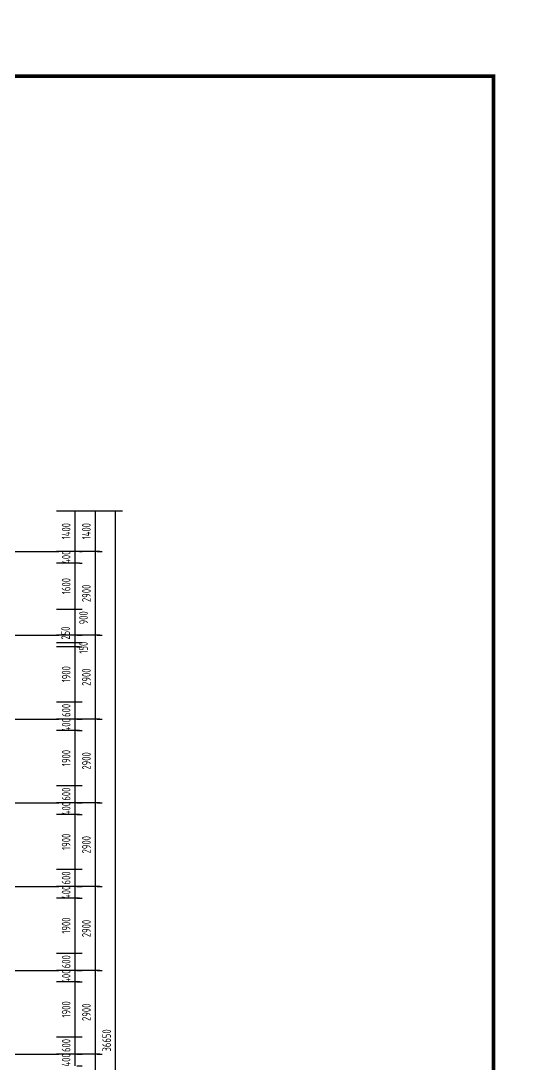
# Model space of a CAD drawing. Extents: x -726032 to 135930, y -151624 to 587044.
# Drawn here: x -355927 to -338278, y 241564 to 277673 of the extents above; entities that cross this region are included whole.
import ezdxf

# ---------------------------------------------------------------- set-up
doc = ezdxf.new("R2010")
doc.units = 0
doc.header["$LTSCALE"] = 1000
doc.header["$MEASUREMENT"] = 0
doc.linetypes.add('DOTE', pattern=[2.42, 2, -0.2, 0.02, -0.2])
doc.layers.get('DEFPOINTS').update_dxf_attribs({"color": 1, "linetype": 'CONTINUOUS'})
for name, color, linetype in [('DOTE', 8, 'DOTE'), ('PUB_DIM', 245, 'CONTINUOUS'), ('PUB_TITLE', 1, 'CONTINUOUS')]:
    doc.layers.add(name, color=color, linetype=linetype)
doc.styles.add('DIM_FONT', font='isocp.shx', dxfattribs={"width": 0.8})
doc.dimstyles.new('DIMN', dxfattribs={"dimtxt": 300, "dimasz": 1, "dimexe": 250, "dimexo": 300, "dimgap": 150, "dimtad": 1, "dimdec": 0, "dimzin": 0, "dimdsep": 46, "dimtxsty": 'DIM_FONT', "dimcen": 0.09, "dimclrt": 142, "dimadec": 0, "dimazin": 0, "dimtfac": 1, "dimtdec": 0, "dimtix": 1, "dimtmove": 2, "dimatfit": 3, "dimfxl": 1, "dimtolj": 1, "dimtzin": 0, "dimarcsym": 0})

# ---------------------------------------------------------------- blocks, each defined once
blk = doc.blocks.new('*D4208')
at = {"layer": 'DEFPOINTS', "color": 0, "transparency": 16777216}
for p in [(-352888, 260709), (-352888, 224059), (-352661, 224059)]:
    blk.add_point(p, dxfattribs=at)
at = {"layer": 'PUB_DIM', "color": 0, "lineweight": -2, "transparency": 16777216}
for p, q in [((-352661, 260708), (-352661, 224060)), ((-352588, 260709), (-352411, 260709)), ((-352588, 224059), (-352411, 224059))]:
    blk.add_line(p, q, dxfattribs=at)
at = {"layer": 'PUB_DIM', "color": 0, "transparency": 16777216}
for points in [[(-352662, 260708), (-352661, 260708), (-352661, 260709)], [(-352662, 224060), (-352661, 224060), (-352661, 224059)]]:
    blk.add_solid(points, dxfattribs=at)
at = {"layer": 'PUB_DIM', "color": 142, "transparency": 16777216, "insert": (-352961, 242384), "char_height": 300, "attachment_point": 5, "rotation": 90, "style": 'DIM_FONT'}
blk.add_mtext('\\A1;36650', dxfattribs=at)
blk = doc.blocks.new('*D4248')
at = {"layer": 'DEFPOINTS', "color": 0, "transparency": 16777216}
for p in [(-353588, 241909), (-353588, 239009), (-353361, 239009)]:
    blk.add_point(p, dxfattribs=at)
at = {"layer": 'PUB_DIM', "color": 0, "lineweight": -2, "transparency": 16777216}
for p, q in [((-353361, 241908), (-353361, 239010)), ((-353288, 241909), (-353111, 241909)), ((-353288, 239009), (-353111, 239009))]:
    blk.add_line(p, q, dxfattribs=at)
at = {"layer": 'PUB_DIM', "color": 0, "transparency": 16777216}
for points in [[(-353362, 241908), (-353361, 241908), (-353361, 241909)], [(-353362, 239010), (-353361, 239010), (-353361, 239009)]]:
    blk.add_solid(points, dxfattribs=at)
at = {"layer": 'PUB_DIM', "color": 142, "transparency": 16777216, "insert": (-353661, 240459), "char_height": 300, "attachment_point": 5, "rotation": 90, "style": 'DIM_FONT'}
blk.add_mtext('\\A1;2900', dxfattribs=at)
blk = doc.blocks.new('*D4259')
at = {"layer": 'DEFPOINTS', "color": 0, "transparency": 16777216}
for p in [(-354199, 258909), (-354199, 257309), (-354061, 257309)]:
    blk.add_point(p, dxfattribs=at)
at = {"layer": 'PUB_DIM', "color": 0, "lineweight": -2, "transparency": 16777216}
for p, q in [((-354061, 258908), (-354061, 257310)), ((-353899, 258909), (-353811, 258909)), ((-353899, 257309), (-353811, 257309))]:
    blk.add_line(p, q, dxfattribs=at)
at = {"layer": 'PUB_DIM', "color": 0, "transparency": 16777216}
for points in [[(-354062, 258908), (-354061, 258908), (-354061, 258909)], [(-354062, 257310), (-354061, 257310), (-354061, 257309)]]:
    blk.add_solid(points, dxfattribs=at)
at = {"layer": 'PUB_DIM', "color": 142, "transparency": 16777216, "insert": (-354361, 258109), "char_height": 300, "attachment_point": 5, "rotation": 90, "style": 'DIM_FONT'}
blk.add_mtext('\\A1;1600', dxfattribs=at)
blk = doc.blocks.new('*D4258')
at = {"layer": 'DEFPOINTS', "color": 0, "transparency": 16777216}
for p in [(-353588, 259309), (-353588, 256409), (-353361, 256409)]:
    blk.add_point(p, dxfattribs=at)
at = {"layer": 'PUB_DIM', "color": 0, "lineweight": -2, "transparency": 16777216}
for p, q in [((-353361, 259308), (-353361, 256410)), ((-353288, 259309), (-353111, 259309)), ((-353288, 256409), (-353111, 256409))]:
    blk.add_line(p, q, dxfattribs=at)
at = {"layer": 'PUB_DIM', "color": 0, "transparency": 16777216}
for points in [[(-353362, 259308), (-353361, 259308), (-353361, 259309)], [(-353362, 256410), (-353361, 256410), (-353361, 256409)]]:
    blk.add_solid(points, dxfattribs=at)
at = {"layer": 'PUB_DIM', "color": 142, "transparency": 16777216, "insert": (-353661, 257859), "char_height": 300, "attachment_point": 5, "rotation": 90, "style": 'DIM_FONT'}
blk.add_mtext('\\A1;2900', dxfattribs=at)
blk = doc.blocks.new('*D4256')
at = {"layer": 'DEFPOINTS', "color": 0, "transparency": 16777216}
for p in [(-354288, 256159), (-354288, 256009), (-354061, 256009)]:
    blk.add_point(p, dxfattribs=at)
at = {"layer": 'PUB_DIM', "color": 0, "lineweight": -2, "transparency": 16777216}
for p, q in [((-354061, 256160), (-354061, 256161)), ((-354061, 256159), (-354061, 256009)), ((-353988, 256159), (-353811, 256159)), ((-354061, 256008), (-354061, 256007)), ((-353988, 256009), (-353811, 256009))]:
    blk.add_line(p, q, dxfattribs=at)
at = {"layer": 'PUB_DIM', "color": 0, "transparency": 16777216}
for points in [[(-354062, 256160), (-354061, 256160), (-354061, 256159)], [(-354062, 256008), (-354061, 256008), (-354061, 256009)]]:
    blk.add_solid(points, dxfattribs=at)
at = {"layer": 'PUB_DIM', "color": 142, "transparency": 16777216, "insert": (-353761, 255978), "char_height": 300, "attachment_point": 5, "rotation": 90, "style": 'DIM_FONT'}
blk.add_mtext('\\A1;150', dxfattribs=at)
blk = doc.blocks.new('*D4255')
at = {"layer": 'DEFPOINTS', "color": 0, "transparency": 16777216}
for p in [(-354199, 257309), (-354199, 256409), (-354061, 256409)]:
    blk.add_point(p, dxfattribs=at)
at = {"layer": 'PUB_DIM', "color": 0, "lineweight": -2, "transparency": 16777216}
for p, q in [((-354061, 257308), (-354061, 256410)), ((-353899, 257309), (-353811, 257309)), ((-353899, 256409), (-353811, 256409))]:
    blk.add_line(p, q, dxfattribs=at)
at = {"layer": 'PUB_DIM', "color": 0, "transparency": 16777216}
for points in [[(-354062, 257308), (-354061, 257308), (-354061, 257309)], [(-354062, 256410), (-354061, 256410), (-354061, 256409)]]:
    blk.add_solid(points, dxfattribs=at)
at = {"layer": 'PUB_DIM', "color": 142, "transparency": 16777216, "insert": (-353761, 257011), "char_height": 300, "attachment_point": 5, "rotation": 90, "style": 'DIM_FONT'}
blk.add_mtext('\\A1;900', dxfattribs=at)
blk = doc.blocks.new('*D4250')
at = {"layer": 'DEFPOINTS', "color": 0, "transparency": 16777216}
for p in [(-354288, 244409), (-354288, 242509), (-354061, 242509)]:
    blk.add_point(p, dxfattribs=at)
at = {"layer": 'PUB_DIM', "color": 0, "lineweight": -2, "transparency": 16777216}
for p, q in [((-354061, 244408), (-354061, 242510)), ((-353988, 244409), (-353811, 244409)), ((-353988, 242509), (-353811, 242509))]:
    blk.add_line(p, q, dxfattribs=at)
at = {"layer": 'PUB_DIM', "color": 0, "transparency": 16777216}
for points in [[(-354062, 244408), (-354061, 244408), (-354061, 244409)], [(-354062, 242510), (-354061, 242510), (-354061, 242509)]]:
    blk.add_solid(points, dxfattribs=at)
at = {"layer": 'PUB_DIM', "color": 142, "transparency": 16777216, "insert": (-354361, 243459), "char_height": 300, "attachment_point": 5, "rotation": 90, "style": 'DIM_FONT'}
blk.add_mtext('\\A1;1900', dxfattribs=at)
blk = doc.blocks.new('*D4249')
at = {"layer": 'DEFPOINTS', "color": 0, "transparency": 16777216}
for p in [(-354288, 242509), (-354288, 241909), (-354061, 241909)]:
    blk.add_point(p, dxfattribs=at)
at = {"layer": 'PUB_DIM', "color": 0, "lineweight": -2, "transparency": 16777216}
for p, q in [((-354061, 242510), (-354061, 242511)), ((-354061, 242509), (-354061, 241909)), ((-353988, 242509), (-353811, 242509)), ((-354061, 241908), (-354061, 241907)), ((-353988, 241909), (-353811, 241909))]:
    blk.add_line(p, q, dxfattribs=at)
at = {"layer": 'PUB_DIM', "color": 0, "transparency": 16777216}
for points in [[(-354062, 242510), (-354061, 242510), (-354061, 242509)], [(-354062, 241908), (-354061, 241908), (-354061, 241909)]]:
    blk.add_solid(points, dxfattribs=at)
at = {"layer": 'PUB_DIM', "color": 142, "transparency": 16777216, "insert": (-354361, 242209), "char_height": 300, "attachment_point": 5, "rotation": 90, "style": 'DIM_FONT'}
blk.add_mtext('\\A1;600', dxfattribs=at)
blk = doc.blocks.new('*D4244')
at = {"layer": 'DEFPOINTS', "color": 0, "transparency": 16777216}
for p in [(-354288, 241909), (-354288, 241509), (-354061, 241509)]:
    blk.add_point(p, dxfattribs=at)
at = {"layer": 'PUB_DIM', "color": 0, "lineweight": -2, "transparency": 16777216}
for p, q in [((-354061, 241910), (-354061, 241911)), ((-354061, 241909), (-354061, 241509)), ((-353988, 241909), (-353811, 241909)), ((-354061, 241508), (-354061, 241507)), ((-353988, 241509), (-353811, 241509))]:
    blk.add_line(p, q, dxfattribs=at)
at = {"layer": 'PUB_DIM', "color": 0, "transparency": 16777216}
for points in [[(-354062, 241910), (-354061, 241910), (-354061, 241909)], [(-354062, 241508), (-354061, 241508), (-354061, 241509)]]:
    blk.add_solid(points, dxfattribs=at)
at = {"layer": 'PUB_DIM', "color": 142, "transparency": 16777216, "insert": (-354361, 241709), "char_height": 300, "attachment_point": 5, "rotation": 90, "style": 'DIM_FONT'}
blk.add_mtext('\\A1;400', dxfattribs=at)
blk = doc.blocks.new('*D4240')
at = {"layer": 'DEFPOINTS', "color": 0, "transparency": 16777216}
for p in [(-354288, 247309), (-354288, 245409), (-354061, 245409)]:
    blk.add_point(p, dxfattribs=at)
at = {"layer": 'PUB_DIM', "color": 0, "lineweight": -2, "transparency": 16777216}
for p, q in [((-354061, 247308), (-354061, 245410)), ((-353988, 247309), (-353811, 247309)), ((-353988, 245409), (-353811, 245409))]:
    blk.add_line(p, q, dxfattribs=at)
at = {"layer": 'PUB_DIM', "color": 0, "transparency": 16777216}
for points in [[(-354062, 247308), (-354061, 247308), (-354061, 247309)], [(-354062, 245410), (-354061, 245410), (-354061, 245409)]]:
    blk.add_solid(points, dxfattribs=at)
at = {"layer": 'PUB_DIM', "color": 142, "transparency": 16777216, "insert": (-354361, 246359), "char_height": 300, "attachment_point": 5, "rotation": 90, "style": 'DIM_FONT'}
blk.add_mtext('\\A1;1900', dxfattribs=at)
blk = doc.blocks.new('*D4239')
at = {"layer": 'DEFPOINTS', "color": 0, "transparency": 16777216}
for p in [(-354288, 245409), (-354288, 244809), (-354061, 244809)]:
    blk.add_point(p, dxfattribs=at)
at = {"layer": 'PUB_DIM', "color": 0, "lineweight": -2, "transparency": 16777216}
for p, q in [((-354061, 245410), (-354061, 245411)), ((-354061, 245409), (-354061, 244809)), ((-353988, 245409), (-353811, 245409)), ((-354061, 244808), (-354061, 244807)), ((-353988, 244809), (-353811, 244809))]:
    blk.add_line(p, q, dxfattribs=at)
at = {"layer": 'PUB_DIM', "color": 0, "transparency": 16777216}
for points in [[(-354062, 245410), (-354061, 245410), (-354061, 245409)], [(-354062, 244808), (-354061, 244808), (-354061, 244809)]]:
    blk.add_solid(points, dxfattribs=at)
at = {"layer": 'PUB_DIM', "color": 142, "transparency": 16777216, "insert": (-354361, 245109), "char_height": 300, "attachment_point": 5, "rotation": 90, "style": 'DIM_FONT'}
blk.add_mtext('\\A1;600', dxfattribs=at)
blk = doc.blocks.new('*D4238')
at = {"layer": 'DEFPOINTS', "color": 0, "transparency": 16777216}
for p in [(-354288, 244809), (-354288, 244409), (-354061, 244409)]:
    blk.add_point(p, dxfattribs=at)
at = {"layer": 'PUB_DIM', "color": 0, "lineweight": -2, "transparency": 16777216}
for p, q in [((-354061, 244810), (-354061, 244811)), ((-354061, 244809), (-354061, 244409)), ((-353988, 244809), (-353811, 244809)), ((-354061, 244408), (-354061, 244407)), ((-353988, 244409), (-353811, 244409))]:
    blk.add_line(p, q, dxfattribs=at)
at = {"layer": 'PUB_DIM', "color": 0, "transparency": 16777216}
for points in [[(-354062, 244810), (-354061, 244810), (-354061, 244809)], [(-354062, 244408), (-354061, 244408), (-354061, 244409)]]:
    blk.add_solid(points, dxfattribs=at)
at = {"layer": 'PUB_DIM', "color": 142, "transparency": 16777216, "insert": (-354361, 244609), "char_height": 300, "attachment_point": 5, "rotation": 90, "style": 'DIM_FONT'}
blk.add_mtext('\\A1;400', dxfattribs=at)
blk = doc.blocks.new('*D4237')
at = {"layer": 'DEFPOINTS', "color": 0, "transparency": 16777216}
for p in [(-354288, 250209), (-354288, 248309), (-354061, 248309)]:
    blk.add_point(p, dxfattribs=at)
at = {"layer": 'PUB_DIM', "color": 0, "lineweight": -2, "transparency": 16777216}
for p, q in [((-354061, 250208), (-354061, 248310)), ((-353988, 250209), (-353811, 250209)), ((-353988, 248309), (-353811, 248309))]:
    blk.add_line(p, q, dxfattribs=at)
at = {"layer": 'PUB_DIM', "color": 0, "transparency": 16777216}
for points in [[(-354062, 250208), (-354061, 250208), (-354061, 250209)], [(-354062, 248310), (-354061, 248310), (-354061, 248309)]]:
    blk.add_solid(points, dxfattribs=at)
at = {"layer": 'PUB_DIM', "color": 142, "transparency": 16777216, "insert": (-354361, 249259), "char_height": 300, "attachment_point": 5, "rotation": 90, "style": 'DIM_FONT'}
blk.add_mtext('\\A1;1900', dxfattribs=at)
blk = doc.blocks.new('*D4236')
at = {"layer": 'DEFPOINTS', "color": 0, "transparency": 16777216}
for p in [(-354288, 248309), (-354288, 247709), (-354061, 247709)]:
    blk.add_point(p, dxfattribs=at)
at = {"layer": 'PUB_DIM', "color": 0, "lineweight": -2, "transparency": 16777216}
for p, q in [((-354061, 248310), (-354061, 248311)), ((-354061, 248309), (-354061, 247709)), ((-353988, 248309), (-353811, 248309)), ((-354061, 247708), (-354061, 247707)), ((-353988, 247709), (-353811, 247709))]:
    blk.add_line(p, q, dxfattribs=at)
at = {"layer": 'PUB_DIM', "color": 0, "transparency": 16777216}
for points in [[(-354062, 248310), (-354061, 248310), (-354061, 248309)], [(-354062, 247708), (-354061, 247708), (-354061, 247709)]]:
    blk.add_solid(points, dxfattribs=at)
at = {"layer": 'PUB_DIM', "color": 142, "transparency": 16777216, "insert": (-354361, 248009), "char_height": 300, "attachment_point": 5, "rotation": 90, "style": 'DIM_FONT'}
blk.add_mtext('\\A1;600', dxfattribs=at)
blk = doc.blocks.new('*D4235')
at = {"layer": 'DEFPOINTS', "color": 0, "transparency": 16777216}
for p in [(-354288, 247709), (-354288, 247309), (-354061, 247309)]:
    blk.add_point(p, dxfattribs=at)
at = {"layer": 'PUB_DIM', "color": 0, "lineweight": -2, "transparency": 16777216}
for p, q in [((-354061, 247710), (-354061, 247711)), ((-354061, 247709), (-354061, 247309)), ((-353988, 247709), (-353811, 247709)), ((-354061, 247308), (-354061, 247307)), ((-353988, 247309), (-353811, 247309))]:
    blk.add_line(p, q, dxfattribs=at)
at = {"layer": 'PUB_DIM', "color": 0, "transparency": 16777216}
for points in [[(-354062, 247710), (-354061, 247710), (-354061, 247709)], [(-354062, 247308), (-354061, 247308), (-354061, 247309)]]:
    blk.add_solid(points, dxfattribs=at)
at = {"layer": 'PUB_DIM', "color": 142, "transparency": 16777216, "insert": (-354361, 247509), "char_height": 300, "attachment_point": 5, "rotation": 90, "style": 'DIM_FONT'}
blk.add_mtext('\\A1;400', dxfattribs=at)
blk = doc.blocks.new('*D4234')
at = {"layer": 'DEFPOINTS', "color": 0, "transparency": 16777216}
for p in [(-354288, 253109), (-354288, 251209), (-354061, 251209)]:
    blk.add_point(p, dxfattribs=at)
at = {"layer": 'PUB_DIM', "color": 0, "lineweight": -2, "transparency": 16777216}
for p, q in [((-354061, 253108), (-354061, 251210)), ((-353988, 253109), (-353811, 253109)), ((-353988, 251209), (-353811, 251209))]:
    blk.add_line(p, q, dxfattribs=at)
at = {"layer": 'PUB_DIM', "color": 0, "transparency": 16777216}
for points in [[(-354062, 253108), (-354061, 253108), (-354061, 253109)], [(-354062, 251210), (-354061, 251210), (-354061, 251209)]]:
    blk.add_solid(points, dxfattribs=at)
at = {"layer": 'PUB_DIM', "color": 142, "transparency": 16777216, "insert": (-354361, 252159), "char_height": 300, "attachment_point": 5, "rotation": 90, "style": 'DIM_FONT'}
blk.add_mtext('\\A1;1900', dxfattribs=at)
blk = doc.blocks.new('*D4233')
at = {"layer": 'DEFPOINTS', "color": 0, "transparency": 16777216}
for p in [(-354288, 251209), (-354288, 250609), (-354061, 250609)]:
    blk.add_point(p, dxfattribs=at)
at = {"layer": 'PUB_DIM', "color": 0, "lineweight": -2, "transparency": 16777216}
for p, q in [((-354061, 251210), (-354061, 251211)), ((-354061, 251209), (-354061, 250609)), ((-353988, 251209), (-353811, 251209)), ((-354061, 250608), (-354061, 250607)), ((-353988, 250609), (-353811, 250609))]:
    blk.add_line(p, q, dxfattribs=at)
at = {"layer": 'PUB_DIM', "color": 0, "transparency": 16777216}
for points in [[(-354062, 251210), (-354061, 251210), (-354061, 251209)], [(-354062, 250608), (-354061, 250608), (-354061, 250609)]]:
    blk.add_solid(points, dxfattribs=at)
at = {"layer": 'PUB_DIM', "color": 142, "transparency": 16777216, "insert": (-354361, 250909), "char_height": 300, "attachment_point": 5, "rotation": 90, "style": 'DIM_FONT'}
blk.add_mtext('\\A1;600', dxfattribs=at)
blk = doc.blocks.new('*D4232')
at = {"layer": 'DEFPOINTS', "color": 0, "transparency": 16777216}
for p in [(-354288, 250609), (-354288, 250209), (-354061, 250209)]:
    blk.add_point(p, dxfattribs=at)
at = {"layer": 'PUB_DIM', "color": 0, "lineweight": -2, "transparency": 16777216}
for p, q in [((-354061, 250610), (-354061, 250611)), ((-354061, 250609), (-354061, 250209)), ((-353988, 250609), (-353811, 250609)), ((-354061, 250208), (-354061, 250207)), ((-353988, 250209), (-353811, 250209))]:
    blk.add_line(p, q, dxfattribs=at)
at = {"layer": 'PUB_DIM', "color": 0, "transparency": 16777216}
for points in [[(-354062, 250610), (-354061, 250610), (-354061, 250609)], [(-354062, 250208), (-354061, 250208), (-354061, 250209)]]:
    blk.add_solid(points, dxfattribs=at)
at = {"layer": 'PUB_DIM', "color": 142, "transparency": 16777216, "insert": (-354361, 250409), "char_height": 300, "attachment_point": 5, "rotation": 90, "style": 'DIM_FONT'}
blk.add_mtext('\\A1;400', dxfattribs=at)
blk = doc.blocks.new('*D4231')
at = {"layer": 'DEFPOINTS', "color": 0, "transparency": 16777216}
for p in [(-354288, 254109), (-354288, 253509), (-354061, 253509)]:
    blk.add_point(p, dxfattribs=at)
at = {"layer": 'PUB_DIM', "color": 0, "lineweight": -2, "transparency": 16777216}
for p, q in [((-354061, 254110), (-354061, 254111)), ((-354061, 254109), (-354061, 253509)), ((-353988, 254109), (-353811, 254109)), ((-354061, 253508), (-354061, 253507)), ((-353988, 253509), (-353811, 253509))]:
    blk.add_line(p, q, dxfattribs=at)
at = {"layer": 'PUB_DIM', "color": 0, "transparency": 16777216}
for points in [[(-354062, 254110), (-354061, 254110), (-354061, 254109)], [(-354062, 253508), (-354061, 253508), (-354061, 253509)]]:
    blk.add_solid(points, dxfattribs=at)
at = {"layer": 'PUB_DIM', "color": 142, "transparency": 16777216, "insert": (-354361, 253809), "char_height": 300, "attachment_point": 5, "rotation": 90, "style": 'DIM_FONT'}
blk.add_mtext('\\A1;600', dxfattribs=at)
blk = doc.blocks.new('*D4230')
at = {"layer": 'DEFPOINTS', "color": 0, "transparency": 16777216}
for p in [(-354288, 253509), (-354288, 253109), (-354061, 253109)]:
    blk.add_point(p, dxfattribs=at)
at = {"layer": 'PUB_DIM', "color": 0, "lineweight": -2, "transparency": 16777216}
for p, q in [((-354061, 253510), (-354061, 253511)), ((-354061, 253509), (-354061, 253109)), ((-353988, 253509), (-353811, 253509)), ((-354061, 253108), (-354061, 253107)), ((-353988, 253109), (-353811, 253109))]:
    blk.add_line(p, q, dxfattribs=at)
at = {"layer": 'PUB_DIM', "color": 0, "transparency": 16777216}
for points in [[(-354062, 253510), (-354061, 253510), (-354061, 253509)], [(-354062, 253108), (-354061, 253108), (-354061, 253109)]]:
    blk.add_solid(points, dxfattribs=at)
at = {"layer": 'PUB_DIM', "color": 142, "transparency": 16777216, "insert": (-354361, 253309), "char_height": 300, "attachment_point": 5, "rotation": 90, "style": 'DIM_FONT'}
blk.add_mtext('\\A1;400', dxfattribs=at)
blk = doc.blocks.new('*D4228')
at = {"layer": 'DEFPOINTS', "color": 0, "transparency": 16777216}
for p in [(-354288, 256009), (-354288, 254109), (-354061, 254109)]:
    blk.add_point(p, dxfattribs=at)
at = {"layer": 'PUB_DIM', "color": 0, "lineweight": -2, "transparency": 16777216}
for p, q in [((-354061, 256008), (-354061, 254110)), ((-353988, 256009), (-353811, 256009)), ((-353988, 254109), (-353811, 254109))]:
    blk.add_line(p, q, dxfattribs=at)
at = {"layer": 'PUB_DIM', "color": 0, "transparency": 16777216}
for points in [[(-354062, 256008), (-354061, 256008), (-354061, 256009)], [(-354062, 254110), (-354061, 254110), (-354061, 254109)]]:
    blk.add_solid(points, dxfattribs=at)
at = {"layer": 'PUB_DIM', "color": 142, "transparency": 16777216, "insert": (-354361, 255059), "char_height": 300, "attachment_point": 5, "rotation": 90, "style": 'DIM_FONT'}
blk.add_mtext('\\A1;1900', dxfattribs=at)
blk = doc.blocks.new('*D4251')
at = {"layer": 'DEFPOINTS', "color": 0, "transparency": 16777216}
for p in [(-353588, 244809), (-353588, 241909), (-353361, 241909)]:
    blk.add_point(p, dxfattribs=at)
at = {"layer": 'PUB_DIM', "color": 0, "lineweight": -2, "transparency": 16777216}
for p, q in [((-353361, 244808), (-353361, 241910)), ((-353288, 244809), (-353111, 244809)), ((-353288, 241909), (-353111, 241909))]:
    blk.add_line(p, q, dxfattribs=at)
at = {"layer": 'PUB_DIM', "color": 0, "transparency": 16777216}
for points in [[(-353362, 244808), (-353361, 244808), (-353361, 244809)], [(-353362, 241910), (-353361, 241910), (-353361, 241909)]]:
    blk.add_solid(points, dxfattribs=at)
at = {"layer": 'PUB_DIM', "color": 142, "transparency": 16777216, "insert": (-353661, 243359), "char_height": 300, "attachment_point": 5, "rotation": 90, "style": 'DIM_FONT'}
blk.add_mtext('\\A1;2900', dxfattribs=at)
blk = doc.blocks.new('*D4243')
at = {"layer": 'DEFPOINTS', "color": 0, "transparency": 16777216}
for p in [(-353588, 247709), (-353588, 244809), (-353361, 244809)]:
    blk.add_point(p, dxfattribs=at)
at = {"layer": 'PUB_DIM', "color": 0, "lineweight": -2, "transparency": 16777216}
for p, q in [((-353361, 247708), (-353361, 244810)), ((-353288, 247709), (-353111, 247709)), ((-353288, 244809), (-353111, 244809))]:
    blk.add_line(p, q, dxfattribs=at)
at = {"layer": 'PUB_DIM', "color": 0, "transparency": 16777216}
for points in [[(-353362, 247708), (-353361, 247708), (-353361, 247709)], [(-353362, 244810), (-353361, 244810), (-353361, 244809)]]:
    blk.add_solid(points, dxfattribs=at)
at = {"layer": 'PUB_DIM', "color": 142, "transparency": 16777216, "insert": (-353661, 246259), "char_height": 300, "attachment_point": 5, "rotation": 90, "style": 'DIM_FONT'}
blk.add_mtext('\\A1;2900', dxfattribs=at)
blk = doc.blocks.new('*D4242')
at = {"layer": 'DEFPOINTS', "color": 0, "transparency": 16777216}
for p in [(-353588, 250609), (-353588, 247709), (-353361, 247709)]:
    blk.add_point(p, dxfattribs=at)
at = {"layer": 'PUB_DIM', "color": 0, "lineweight": -2, "transparency": 16777216}
for p, q in [((-353361, 250608), (-353361, 247710)), ((-353288, 250609), (-353111, 250609)), ((-353288, 247709), (-353111, 247709))]:
    blk.add_line(p, q, dxfattribs=at)
at = {"layer": 'PUB_DIM', "color": 0, "transparency": 16777216}
for points in [[(-353362, 250608), (-353361, 250608), (-353361, 250609)], [(-353362, 247710), (-353361, 247710), (-353361, 247709)]]:
    blk.add_solid(points, dxfattribs=at)
at = {"layer": 'PUB_DIM', "color": 142, "transparency": 16777216, "insert": (-353661, 249159), "char_height": 300, "attachment_point": 5, "rotation": 90, "style": 'DIM_FONT'}
blk.add_mtext('\\A1;2900', dxfattribs=at)
blk = doc.blocks.new('*D4241')
at = {"layer": 'DEFPOINTS', "color": 0, "transparency": 16777216}
for p in [(-353588, 253509), (-353588, 250609), (-353361, 250609)]:
    blk.add_point(p, dxfattribs=at)
at = {"layer": 'PUB_DIM', "color": 0, "lineweight": -2, "transparency": 16777216}
for p, q in [((-353361, 253508), (-353361, 250610)), ((-353288, 253509), (-353111, 253509)), ((-353288, 250609), (-353111, 250609))]:
    blk.add_line(p, q, dxfattribs=at)
at = {"layer": 'PUB_DIM', "color": 0, "transparency": 16777216}
for points in [[(-353362, 253508), (-353361, 253508), (-353361, 253509)], [(-353362, 250610), (-353361, 250610), (-353361, 250609)]]:
    blk.add_solid(points, dxfattribs=at)
at = {"layer": 'PUB_DIM', "color": 142, "transparency": 16777216, "insert": (-353661, 252059), "char_height": 300, "attachment_point": 5, "rotation": 90, "style": 'DIM_FONT'}
blk.add_mtext('\\A1;2900', dxfattribs=at)
blk = doc.blocks.new('*D4229')
at = {"layer": 'DEFPOINTS', "color": 0, "transparency": 16777216}
for p in [(-353588, 256409), (-353588, 253509), (-353361, 253509)]:
    blk.add_point(p, dxfattribs=at)
at = {"layer": 'PUB_DIM', "color": 0, "lineweight": -2, "transparency": 16777216}
for p, q in [((-353361, 256408), (-353361, 253510)), ((-353288, 256409), (-353111, 256409)), ((-353288, 253509), (-353111, 253509))]:
    blk.add_line(p, q, dxfattribs=at)
at = {"layer": 'PUB_DIM', "color": 0, "transparency": 16777216}
for points in [[(-353362, 256408), (-353361, 256408), (-353361, 256409)], [(-353362, 253510), (-353361, 253510), (-353361, 253509)]]:
    blk.add_solid(points, dxfattribs=at)
at = {"layer": 'PUB_DIM', "color": 142, "transparency": 16777216, "insert": (-353661, 254959), "char_height": 300, "attachment_point": 5, "rotation": 90, "style": 'DIM_FONT'}
blk.add_mtext('\\A1;2900', dxfattribs=at)
blk = doc.blocks.new('*D4257')
at = {"layer": 'DEFPOINTS', "color": 0, "transparency": 16777216}
for p in [(-354288, 256409), (-354288, 256159), (-354061, 256159)]:
    blk.add_point(p, dxfattribs=at)
at = {"layer": 'PUB_DIM', "color": 0, "lineweight": -2, "transparency": 16777216}
for p, q in [((-354061, 256410), (-354061, 256411)), ((-354061, 256409), (-354061, 256159)), ((-353988, 256409), (-353811, 256409)), ((-354061, 256158), (-354061, 256157)), ((-353988, 256159), (-353811, 256159))]:
    blk.add_line(p, q, dxfattribs=at)
at = {"layer": 'PUB_DIM', "color": 0, "transparency": 16777216}
for points in [[(-354062, 256410), (-354061, 256410), (-354061, 256409)], [(-354062, 256158), (-354061, 256158), (-354061, 256159)]]:
    blk.add_solid(points, dxfattribs=at)
at = {"layer": 'PUB_DIM', "color": 142, "transparency": 16777216, "insert": (-354380, 256483), "char_height": 300, "attachment_point": 5, "rotation": 90, "style": 'DIM_FONT'}
blk.add_mtext('\\A1;250', dxfattribs=at)
blk = doc.blocks.new('*D4253')
at = {"layer": 'DEFPOINTS', "color": 0, "transparency": 16777216}
for p in [(-354199, 260709), (-354199, 259309), (-354061, 259309)]:
    blk.add_point(p, dxfattribs=at)
at = {"layer": 'PUB_DIM', "color": 0, "lineweight": -2, "transparency": 16777216}
for p, q in [((-354061, 260708), (-354061, 259310)), ((-353899, 260709), (-353811, 260709)), ((-353899, 259309), (-353811, 259309))]:
    blk.add_line(p, q, dxfattribs=at)
at = {"layer": 'PUB_DIM', "color": 0, "transparency": 16777216}
for points in [[(-354062, 260708), (-354061, 260708), (-354061, 260709)], [(-354062, 259310), (-354061, 259310), (-354061, 259309)]]:
    blk.add_solid(points, dxfattribs=at)
at = {"layer": 'PUB_DIM', "color": 142, "transparency": 16777216, "insert": (-354361, 260009), "char_height": 300, "attachment_point": 5, "rotation": 90, "style": 'DIM_FONT'}
blk.add_mtext('\\A1;1400', dxfattribs=at)
blk = doc.blocks.new('*D4252')
at = {"layer": 'DEFPOINTS', "color": 0, "transparency": 16777216}
for p in [(-354199, 259309), (-354199, 258909), (-354061, 258909)]:
    blk.add_point(p, dxfattribs=at)
at = {"layer": 'PUB_DIM', "color": 0, "lineweight": -2, "transparency": 16777216}
for p, q in [((-354061, 259310), (-354061, 259311)), ((-354061, 259309), (-354061, 258909)), ((-353899, 259309), (-353811, 259309)), ((-354061, 258908), (-354061, 258907)), ((-353899, 258909), (-353811, 258909))]:
    blk.add_line(p, q, dxfattribs=at)
at = {"layer": 'PUB_DIM', "color": 0, "transparency": 16777216}
for points in [[(-354062, 259310), (-354061, 259310), (-354061, 259309)], [(-354062, 258908), (-354061, 258908), (-354061, 258909)]]:
    blk.add_solid(points, dxfattribs=at)
at = {"layer": 'PUB_DIM', "color": 142, "transparency": 16777216, "insert": (-354361, 259109), "char_height": 300, "attachment_point": 5, "rotation": 90, "style": 'DIM_FONT'}
blk.add_mtext('\\A1;400', dxfattribs=at)
blk = doc.blocks.new('*D4254')
at = {"layer": 'DEFPOINTS', "color": 0, "transparency": 16777216}
for p in [(-353588, 260709), (-353588, 259309), (-353361, 259309)]:
    blk.add_point(p, dxfattribs=at)
at = {"layer": 'PUB_DIM', "color": 0, "lineweight": -2, "transparency": 16777216}
for p, q in [((-353361, 260708), (-353361, 259310)), ((-353288, 260709), (-353111, 260709)), ((-353288, 259309), (-353111, 259309))]:
    blk.add_line(p, q, dxfattribs=at)
at = {"layer": 'PUB_DIM', "color": 0, "transparency": 16777216}
for points in [[(-353362, 260708), (-353361, 260708), (-353361, 260709)], [(-353362, 259310), (-353361, 259310), (-353361, 259309)]]:
    blk.add_solid(points, dxfattribs=at)
at = {"layer": 'PUB_DIM', "color": 142, "transparency": 16777216, "insert": (-353661, 260009), "char_height": 300, "attachment_point": 5, "rotation": 90, "style": 'DIM_FONT'}
blk.add_mtext('\\A1;1400', dxfattribs=at)

msp = doc.modelspace()

# ---------------------------------------------------------------- linework, layer by layer
at = {"layer": 'DOTE'}
for p, q in [((-375979.5, 259309.2), (-354529.8, 259309.2)), ((-375979.5, 256409.2), (-354529.8, 256409.2)), ((-375979.5, 253509.2), (-354529.8, 253509.2)), ((-375979.5, 250609.2), (-354529.8, 250609.2)), ((-375979.5, 247709.2), (-354529.8, 247709.2)), ((-375979.5, 244809.2), (-354529.8, 244809.2)), ((-375979.5, 241909.2), (-354529.8, 241909.2))]:
    msp.add_line(p, q, dxfattribs=at)
at = {"layer": 'PUB_DIM'}
for p, q in [((-354699.5, 260709.2), (-352501.8, 260709.2)), ((-353201.8, 259309.2), (-354699.5, 259309.2)), ((-354699.5, 258909.2), (-353901.8, 258909.2)), ((-354699.5, 257309.2), (-353901.8, 257309.2)), ((-353201.8, 256409.2), (-354699.5, 256409.2)), ((-354699.5, 256159.2), (-353901.8, 256159.2)), ((-353901.8, 256009.2), (-354699.5, 256009.2)), ((-354699.5, 254109.2), (-353901.8, 254109.2)), ((-353201.8, 253509.2), (-354699.5, 253509.2)), ((-353901.8, 253109.2), (-354699.5, 253109.2)), ((-354699.5, 251209.2), (-353901.8, 251209.2)), ((-353201.8, 250609.2), (-354699.5, 250609.2)), ((-353901.8, 250209.2), (-354699.5, 250209.2)), ((-354699.5, 248309.2), (-353901.8, 248309.2)), ((-353201.8, 247709.2), (-354699.5, 247709.2)), ((-353901.8, 247309.2), (-354699.5, 247309.2)), ((-354699.5, 245409.2), (-353901.8, 245409.2)), ((-353201.8, 244809.2), (-354699.5, 244809.2)), ((-353901.8, 244409.2), (-354699.5, 244409.2)), ((-354699.5, 242509.2), (-353901.8, 242509.2)), ((-353201.8, 241909.2), (-354699.5, 241909.2))]:
    msp.add_line(p, q, dxfattribs=at)
at = {"layer": 'PUB_TITLE'}
for points, const_width in [([(-434868.1, 277055.6), (-338278.1, 277055.6), (-338278.1, 346585.7), (-434868.1, 346585.7)], 0.234), ([(-434868.1, 207525.4), (-338278.1, 207525.4), (-338278.1, 277055.6), (-434868.1, 277055.6)], 0.234), ([(-432268.1, 208825.4), (-339578.1, 208825.4), (-339578.1, 275755.6), (-432268.1, 275755.6)], 130)]:
    msp.add_lwpolyline(points, close=True, dxfattribs=dict(at, const_width=const_width))

# ---------------------------------------------------------------- dimensions: what is measured, and where the dimension line sits
at = {"layer": 'PUB_DIM'}
for p1, p2, distance, picture, middle in [((-354199.2, 260709.2), (-354199.2, 259309.2), 137.7, '*D4253', (-354361.4, 260009.2)), ((-353588, 260709.2), (-353588, 259309.2), 226.6, '*D4254', (-353661.4, 260009.2)), ((-352888, 260709.2), (-352888, 224059.2), 226.6, '*D4208', (-352961.4, 242384.2)), ((-354199.2, 259309.2), (-354199.2, 258909.2), 137.7, '*D4252', (-354361.4, 259109.2)), ((-353588, 259309.2), (-353588, 256409.2), 226.6, '*D4258', (-353661.5, 257859.2)), ((-354199.2, 258909.2), (-354199.2, 257309.2), 137.7, '*D4259', (-354361.4, 258109.2)), ((-353588, 256409.2), (-353588, 253509.2), 226.6, '*D4229', (-353661.5, 254959.2)), ((-354288, 256009.2), (-354288, 254109.2), 226.6, '*D4228', (-354361.4, 255059.2)), ((-354288, 254109.2), (-354288, 253509.2), 226.6, '*D4231', (-354361.4, 253809.2)), ((-354288, 253509.2), (-354288, 253109.2), 226.6, '*D4230', (-354361.4, 253309.2)), ((-353588, 253509.2), (-353588, 250609.2), 226.6, '*D4241', (-353661.5, 252059.2)), ((-354288, 253109.2), (-354288, 251209.2), 226.6, '*D4234', (-354361.4, 252159.2)), ((-354288, 251209.2), (-354288, 250609.2), 226.6, '*D4233', (-354361.4, 250909.2)), ((-354288, 250609.2), (-354288, 250209.2), 226.6, '*D4232', (-354361.4, 250409.2)), ((-353588, 250609.2), (-353588, 247709.2), 226.6, '*D4242', (-353661.5, 249159.2)), ((-354288, 250209.2), (-354288, 248309.2), 226.6, '*D4237', (-354361.4, 249259.2)), ((-354288, 248309.2), (-354288, 247709.2), 226.6, '*D4236', (-354361.4, 248009.2)), ((-354288, 247709.2), (-354288, 247309.2), 226.6, '*D4235', (-354361.4, 247509.2)), ((-353588, 247709.2), (-353588, 244809.2), 226.6, '*D4243', (-353661.5, 246259.2)), ((-354288, 247309.2), (-354288, 245409.2), 226.6, '*D4240', (-354361.4, 246359.2)), ((-354288, 245409.2), (-354288, 244809.2), 226.6, '*D4239', (-354361.4, 245109.2)), ((-354288, 244809.2), (-354288, 244409.2), 226.6, '*D4238', (-354361.4, 244609.2)), ((-353588, 244809.2), (-353588, 241909.2), 226.6, '*D4251', (-353661.5, 243359.2)), ((-354288, 244409.2), (-354288, 242509.2), 226.6, '*D4250', (-354361.4, 243459.2)), ((-354288, 242509.2), (-354288, 241909.2), 226.6, '*D4249', (-354361.4, 242209.2)), ((-354288, 241909.2), (-354288, 241509.2), 226.6, '*D4244', (-354361.4, 241709.2)), ((-353588, 241909.2), (-353588, 239009.2), 226.6, '*D4248', (-353661.5, 240459.2))]:
    dim = msp.add_aligned_dim(p1=p1, p2=p2, distance=distance, dimstyle='DIMN', dxfattribs=at)
    dim.commit()
    dim.dimension.update_dxf_attribs({"geometry": picture, "text_midpoint": middle})
for base, p1, p2, picture, middle in [((-354061.4, 256409.2), (-354199.2, 257309.2), (-354199.2, 256409.2), '*D4255', (-353761.4, 257011.3)), ((-354061.4, 256159.2), (-354288, 256409.2), (-354288, 256159.2), '*D4257', (-354380.2, 256482.9)), ((-354061.4, 256009.2), (-354288, 256159.2), (-354288, 256009.2), '*D4256', (-353761.4, 255977.8))]:
    dim = msp.add_linear_dim(base=base, p1=p1, p2=p2, angle=270, dimstyle='DIMN', dxfattribs=at)
    dim.commit()
    dim.dimension.update_dxf_attribs({"geometry": picture, "text_midpoint": middle, "dimtype": 161})

doc.saveas('drawing.dxf')
